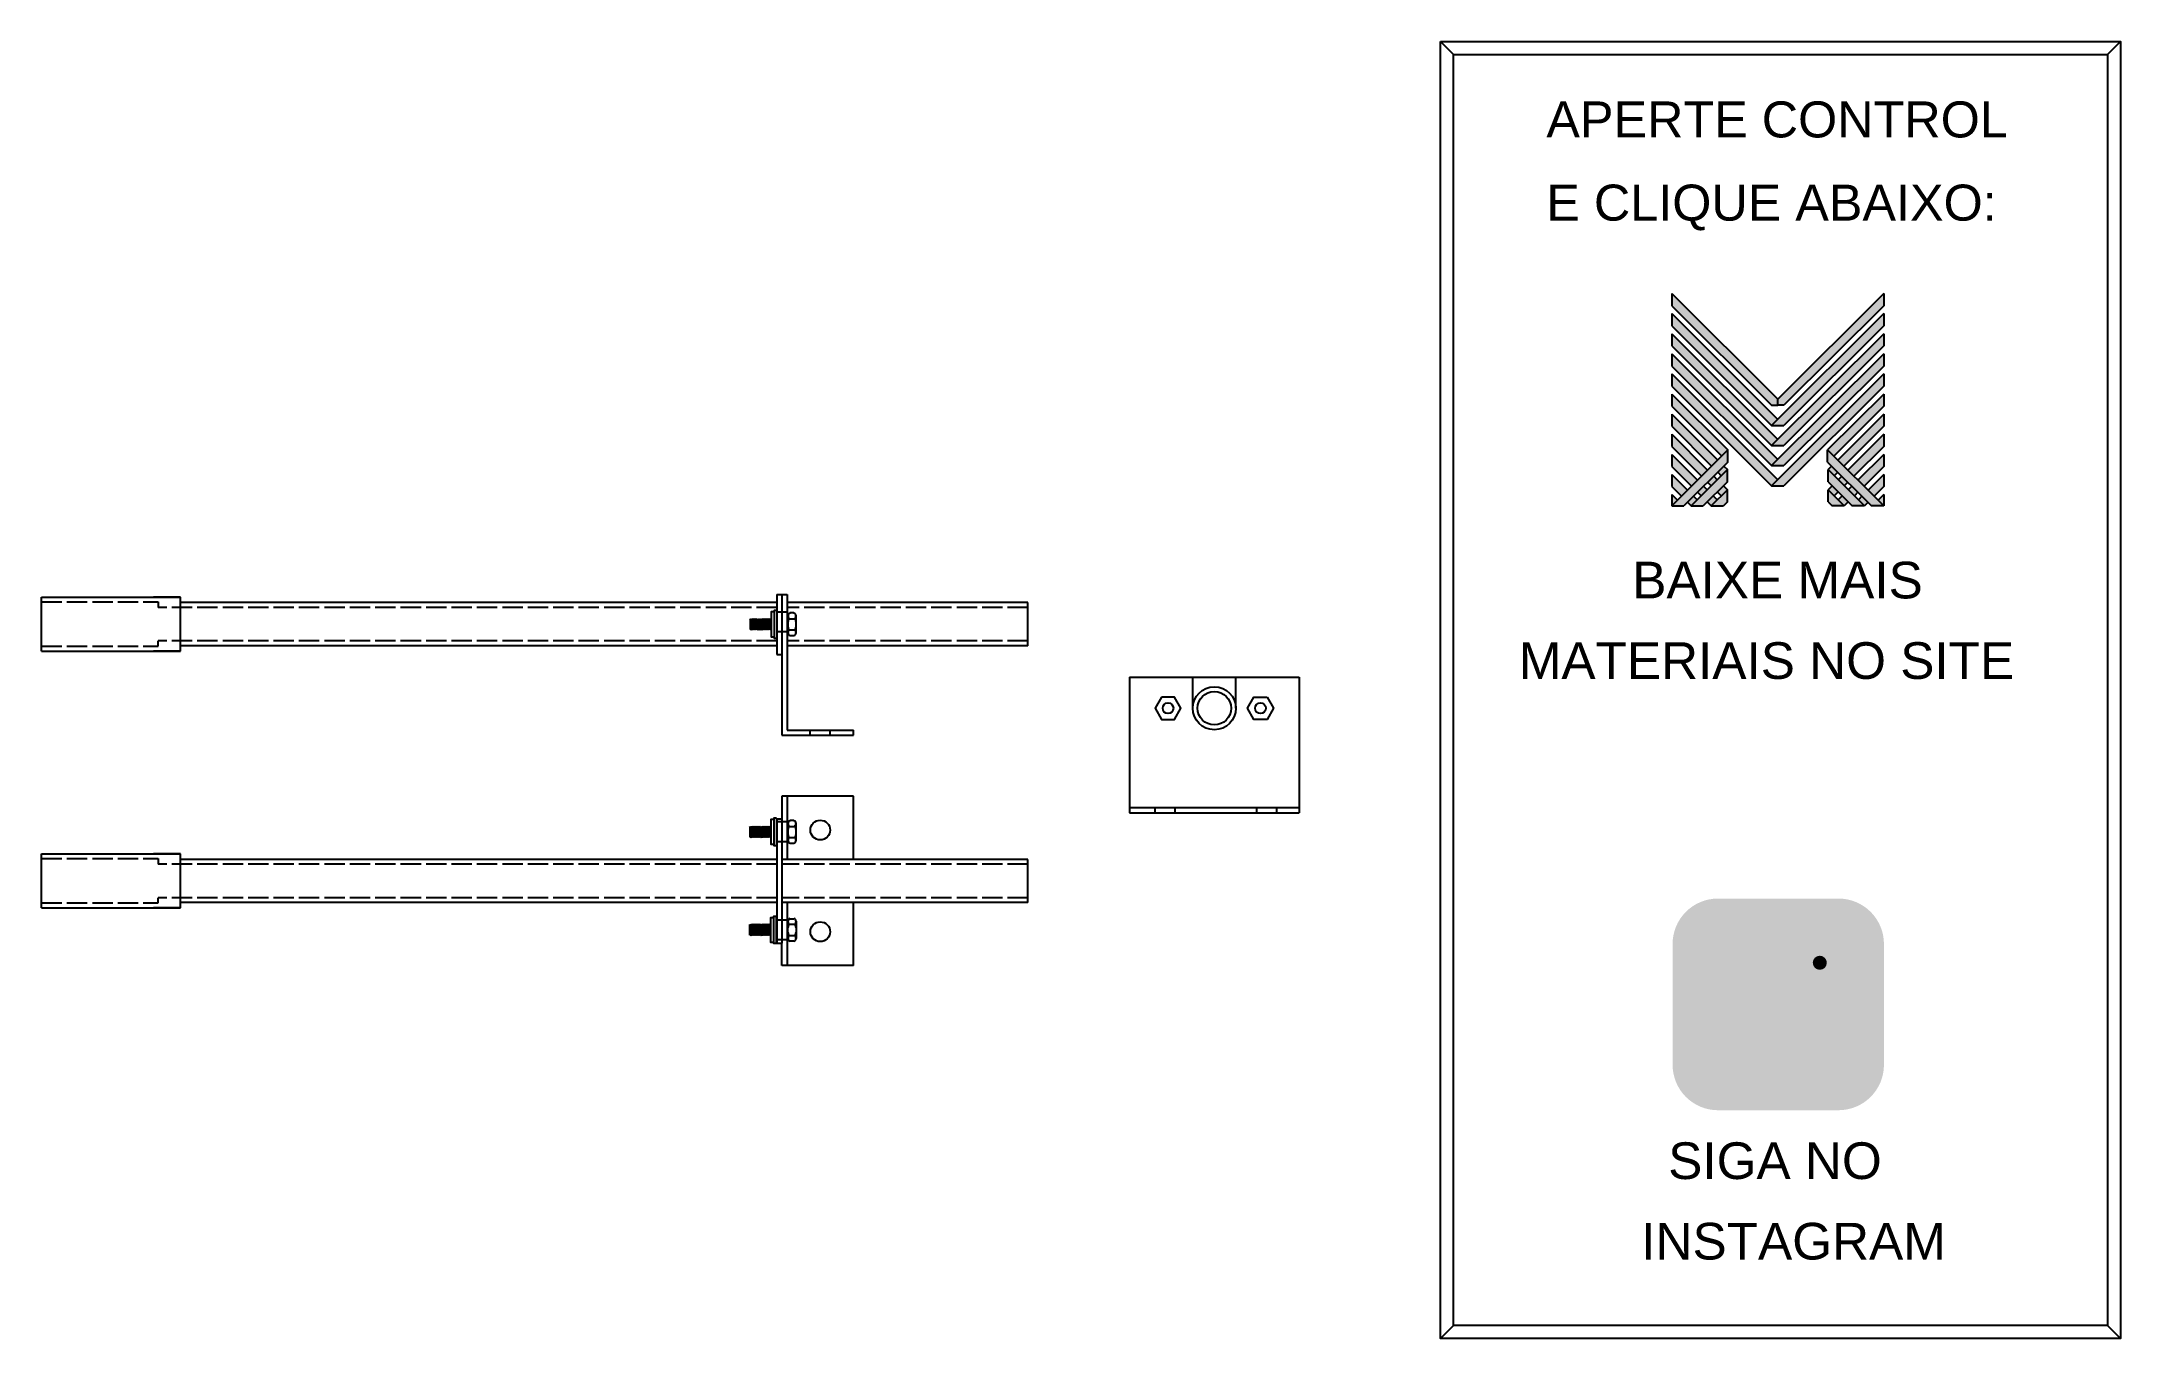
# Model space of a CAD drawing. Header units: millimetres. Extents: x 3768 to 4995, y 1952 to 2717.
import ezdxf

# ---------------------------------------------------------------- set-up
doc = ezdxf.new("R2010")
doc.units = ezdxf.units.MM
doc.linetypes.add('ACAD_ISO02W100', pattern=[15, 12, -3])
for name, color, linetype in [('BUCHA DE PASSAGEM', 20, 'Continuous'), ('logo01', 10, 'Continuous'), ('logo02', 250, 'Continuous'), ('PROLONGADOR DE EIXO', 60, 'Continuous')]:
    doc.layers.add(name, color=color, linetype=linetype)
doc.styles.get("Standard").update_dxf_attribs({"font": 'arial.ttf'})

# ---------------------------------------------------------------- blocks, each defined once
blk = doc.blocks.new('MESH')
at = {"layer": 'logo01'}
h = blk.add_hatch(color=256, dxfattribs=at)
h.dxf.hatch_style = 1
h.paths.add_polyline_path([(30046, 14087), (30046, 13835), (32119, 11769), (32248, 11769), (32248, 11893)])
h.paths.add_polyline_path([(30046, 13670), (30046, 13418), (32121, 11349), (32248, 11475)])
h.paths.add_polyline_path([(30046, 13253), (30046, 13001), (32121, 10932), (32248, 11058)])
h.paths.add_polyline_path([(30046, 12835), (30046, 12583), (32121, 10515), (32248, 10641)])
h.paths.add_polyline_path([(30046, 12418), (30046, 12166), (32121, 10097), (32248, 10223)])
h.paths.add_polyline_path([(30046, 12001), (30046, 11749), (31084, 10714), (31211, 10840)])
h.paths.add_polyline_path([(30046, 11583), (30046, 11331), (30875, 10505), (31001, 10631)])
h.paths.add_polyline_path([(30046, 11166), (30046, 10914), (30666, 10296), (30792, 10422)])
h.paths.add_polyline_path([(30046, 10749), (30046, 10497), (30456, 10088), (30583, 10214)])
h.paths.add_polyline_path([(30046, 10331), (30046, 10079), (30247, 9879), (30373, 10005)])
h.paths.add_polyline_path([(30164, 9796), (30046, 9914), (30046, 9679)])
h.paths.add_polyline_path([(30574, 9805), (30500, 9879), (30373, 9753), (30448, 9679)])
h.paths.add_polyline_path([(30784, 10013), (30709, 10088), (30583, 9962), (30657, 9887)])
h.paths.add_polyline_path([(30993, 9805), (30910, 9887), (30784, 9761), (30867, 9679)])
h.paths.add_polyline_path([(30993, 10222), (30918, 10296), (30792, 10170), (30867, 10096)])
h.paths.add_polyline_path([(31119, 10096), (30993, 9970), (31076, 9887), (31202, 10013)])
h.paths.add_polyline_path([(31202, 10431), (31128, 10505), (31001, 10379), (31076, 10305)], flags=17)
h.paths.add_polyline_path([(33284, 10840), (33284, 10588), (34196, 9679), (34449, 9679)])
h.paths.add_polyline_path([(33293, 10431), (33293, 10179), (33794, 9679), (34047, 9679)])
h.paths.add_polyline_path([(33293, 10013), (33293, 9761), (33376, 9679), (33628, 9679)], flags=17)
at = {"layer": 'logo02'}
h = blk.add_hatch(color=256, dxfattribs=at)
h.dxf.hatch_style = 1
h.paths.add_polyline_path([(34449, 13835), (34449, 14087), (32248, 11893), (32248, 11769), (32376, 11769)])
h.paths.add_polyline_path([(34449, 13418), (34449, 13670), (32121, 11349), (32374, 11349)])
h.paths.add_polyline_path([(34449, 13001), (34449, 13253), (32121, 10932), (32374, 10932)])
h.paths.add_polyline_path([(34449, 12583), (34449, 12835), (32121, 10515), (32374, 10515)])
h.paths.add_polyline_path([(34449, 12166), (34449, 12418), (32121, 10097), (32374, 10097)])
h.paths.add_polyline_path([(34449, 11749), (34449, 12001), (33284, 10840), (33411, 10714)], flags=17)
h.paths.add_polyline_path([(34449, 11331), (34449, 11583), (33494, 10631), (33620, 10505)], flags=17)
h.paths.add_polyline_path([(34449, 10914), (34449, 11166), (33703, 10422), (33829, 10296)], flags=17)
h.paths.add_polyline_path([(34449, 10497), (34449, 10749), (33912, 10214), (34039, 10088)])
h.paths.add_polyline_path([(34449, 10331), (34122, 10005), (34248, 9879), (34449, 10079)])
h.paths.add_polyline_path([(33577, 10296), (33502, 10222), (33628, 10096), (33703, 10170)])
h.paths.add_polyline_path([(33367, 10505), (33293, 10431), (33419, 10305), (33494, 10379)], flags=17)
h.paths.add_polyline_path([(33376, 10096), (33293, 10013), (33419, 9887), (33502, 9970)])
h.paths.add_polyline_path([(33786, 10088), (33711, 10013), (33838, 9887), (33912, 9962)])
h.paths.add_polyline_path([(33585, 9887), (33502, 9805), (33628, 9679), (33711, 9761)])
h.paths.add_polyline_path([(33995, 9879), (33921, 9805), (34047, 9679), (34122, 9753)])
h.paths.add_polyline_path([(34449, 9914), (34331, 9796), (34449, 9679)])
h.paths.add_polyline_path([(31202, 10013), (30867, 9679), (31119, 9679), (31202, 9761)], flags=17)
h.paths.add_polyline_path([(31202, 10179), (31202, 10431), (30448, 9679), (30701, 9679)])
h.paths.add_polyline_path([(31211, 10588), (31211, 10840), (30046, 9679), (30299, 9679)])
at = {"layer": 'logo01'}
for p, q in [((30046, 14087), (30046, 13835)), ((30046, 14087), (32248, 11893)), ((30046, 13835), (32119, 11769)), ((30046, 13670), (30046, 13418)), ((30046, 13670), (32248, 11475)), ((30046, 13418), (32121, 11349)), ((30046, 13253), (30046, 13001)), ((30046, 13253), (32248, 11058)), ((30046, 13001), (32121, 10932)), ((30046, 12835), (30046, 12583)), ((30046, 12835), (32248, 10641)), ((30046, 12583), (32121, 10515)), ((30046, 12418), (30046, 12166)), ((30046, 12418), (32248, 10223)), ((30046, 12166), (32121, 10097)), ((30046, 12001), (30046, 11749)), ((30046, 12001), (31211, 10840)), ((30046, 11749), (31084, 10714)), ((32119, 11769), (32248, 11769)), ((30046, 11583), (30046, 11331)), ((30046, 11583), (31001, 10631)), ((30046, 11331), (30875, 10505)), ((30046, 11166), (30046, 10914)), ((30046, 11166), (30792, 10422)), ((30046, 10914), (30666, 10296)), ((33284, 10840), (34449, 9679)), ((33284, 10588), (33284, 10840)), ((30046, 10749), (30046, 10497)), ((30046, 10749), (30583, 10214)), ((30046, 10497), (30456, 10088)), ((31001, 10379), (31076, 10305)), ((31128, 10505), (31202, 10431)), ((33284, 10588), (34196, 9679)), ((33293, 10431), (34047, 9679)), ((33293, 10179), (33293, 10431)), ((30046, 10331), (30046, 10079)), ((30046, 10331), (30373, 10005)), ((30046, 10079), (30247, 9879)), ((30583, 9962), (30657, 9887)), ((30709, 10088), (30784, 10013)), ((30792, 10170), (30867, 10096)), ((30918, 10296), (30993, 10222)), ((30993, 9970), (31076, 9887)), ((31119, 10096), (31202, 10013)), ((33293, 10179), (33794, 9679)), ((33293, 10013), (33628, 9679)), ((33293, 9761), (33293, 10013)), ((30046, 9914), (30046, 9679)), ((30046, 9914), (30164, 9796)), ((30373, 9753), (30448, 9679)), ((30500, 9879), (30574, 9805)), ((30784, 9761), (30867, 9679)), ((30910, 9887), (30993, 9805)), ((33293, 9761), (33376, 9679)), ((33628, 9679), (33376, 9679)), ((34047, 9679), (33794, 9679)), ((34449, 9679), (34196, 9679))]:
    blk.add_line(p, q, dxfattribs=at)
at = {"layer": 'logo02'}
for p, q in [((34449, 14087), (32248, 11893)), ((34449, 13835), (32376, 11769)), ((34449, 14087), (34449, 13835)), ((34449, 13670), (32121, 11349)), ((34449, 13418), (32374, 11349)), ((34449, 13670), (34449, 13418)), ((34449, 13253), (32121, 10932)), ((34449, 13001), (32374, 10932)), ((34449, 13253), (34449, 13001)), ((34449, 12835), (32121, 10515)), ((34449, 12583), (32374, 10515)), ((34449, 12835), (34449, 12583)), ((34449, 12418), (32121, 10097)), ((34449, 12166), (32374, 10097)), ((34449, 12418), (34449, 12166)), ((32248, 11769), (32248, 11893)), ((32376, 11769), (32248, 11769)), ((34449, 12001), (33284, 10840)), ((34449, 11749), (33411, 10714)), ((34449, 12001), (34449, 11749)), ((32121, 11349), (32374, 11349)), ((34449, 11583), (33494, 10631)), ((34449, 11331), (33620, 10505)), ((34449, 11583), (34449, 11331)), ((31211, 10840), (30046, 9679)), ((31211, 10588), (31211, 10840)), ((32121, 10932), (32374, 10932)), ((34449, 11166), (33703, 10422)), ((34449, 10914), (33829, 10296)), ((34449, 11166), (34449, 10914)), ((31211, 10588), (30299, 9679)), ((31202, 10431), (30448, 9679)), ((31202, 10179), (31202, 10431)), ((32121, 10515), (32374, 10515)), ((33367, 10505), (33293, 10431)), ((33494, 10379), (33419, 10305)), ((34449, 10749), (33912, 10214)), ((34449, 10497), (34039, 10088)), ((34449, 10749), (34449, 10497)), ((31202, 10179), (30701, 9679)), ((31202, 10013), (30867, 9679)), ((31202, 9761), (31202, 10013)), ((32121, 10097), (32374, 10097)), ((33376, 10096), (33293, 10013)), ((33502, 9970), (33419, 9887)), ((33577, 10296), (33502, 10222)), ((33703, 10170), (33628, 10096)), ((33786, 10088), (33711, 10013)), ((33912, 9962), (33838, 9887)), ((34449, 10331), (34122, 10005)), ((34449, 10079), (34248, 9879)), ((34449, 10331), (34449, 10079)), ((30046, 9679), (30299, 9679)), ((30448, 9679), (30701, 9679)), ((30867, 9679), (31119, 9679)), ((31202, 9761), (31119, 9679)), ((33585, 9887), (33502, 9805)), ((33711, 9761), (33628, 9679)), ((33995, 9879), (33921, 9805)), ((34122, 9753), (34047, 9679)), ((34449, 9914), (34331, 9796)), ((34449, 9914), (34449, 9679))]:
    blk.add_line(p, q, dxfattribs=at)

msp = doc.modelspace()

# ---------------------------------------------------------------- hatches: boundary and pattern name
at = {"layer": 'BUCHA DE PASSAGEM'}
h = msp.add_hatch(color=18, dxfattribs=at)
h.dxf.hatch_style = 1
h.paths.add_polyline_path([(4828.6, 2211.8), (4757.4, 2211.8, 0.414214), (4730.7, 2185), (4730.7, 2113.7, 0.414214), (4757.4, 2086.9), (4828.6, 2086.9, 0.414214), (4855.4, 2113.7), (4855.4, 2185, 0.414214)])
h.paths.add_polyline_path([(4775.7, 2194.5), (4810.3, 2194.5, -0.414214), (4838.1, 2166.8), (4838.1, 2132, -0.414214), (4810.3, 2104.3), (4775.7, 2104.3, -0.414214), (4748, 2132), (4748, 2166.8, -0.414214)], flags=16)
h.paths.add_polyline_path([(4775.7, 2186.2), (4810.3, 2186.2, -0.414214), (4829.8, 2166.8), (4829.8, 2132, -0.414214), (4810.3, 2112.5), (4775.7, 2112.5, -0.414214), (4756.2, 2132), (4756.2, 2166.8, -0.414214)], flags=0)
h.paths.add_polyline_path([(4814.3, 2149.4, -1), (4771.8, 2149.4, -1)], flags=0)
h.paths.add_polyline_path([(4806, 2149.4, -1), (4780.1, 2149.4, -1)], flags=0)
h.paths.add_polyline_path([(4821.7, 2173.9, -1), (4813.4, 2173.9, -1)], flags=0)
h.paths.add_polyline_path([(4810.3, 2186.2), (4775.7, 2186.2, 0.414214), (4756.2, 2166.8), (4756.2, 2132, 0.414214), (4775.7, 2112.5), (4810.3, 2112.5, 0.414214), (4829.8, 2132), (4829.8, 2166.8, 0.414214)], flags=0)
h.paths.add_polyline_path([(4780.1, 2149.4, 1), (4806, 2149.4, 1)], flags=0)
h = msp.add_hatch(color=0, dxfattribs=at)
h.dxf.hatch_style = 1
h.paths.add_polyline_path([(4775.7, 2194.5, 0.414214), (4748, 2166.8), (4748, 2132, 0.414214), (4775.7, 2104.3), (4810.3, 2104.3, 0.414214), (4838.1, 2132), (4838.1, 2166.8, 0.414214), (4810.3, 2194.5)])
h.paths.add_polyline_path([(4821.7, 2173.9, -1), (4813.4, 2173.9, -1)], flags=16)
h.paths.add_polyline_path([(4814.3, 2149.4, -1), (4771.8, 2149.4, -1)], flags=16)
h.paths.add_polyline_path([(4806, 2149.4, -1), (4780.1, 2149.4, -1)], flags=0)
h = msp.add_hatch(color=18, dxfattribs=at)
h.dxf.hatch_style = 1
h.paths.add_polyline_path([(4810.3, 2186.2), (4775.7, 2186.2, 0.414214), (4756.2, 2166.8), (4756.2, 2132, 0.414214), (4775.7, 2112.5), (4810.3, 2112.5, 0.414214), (4829.8, 2132), (4829.8, 2166.8, 0.414214)])
h.paths.add_polyline_path([(4814.3, 2149.4, -1), (4771.8, 2149.4, -1)], flags=16)
h.paths.add_polyline_path([(4806, 2149.4, -1), (4780.1, 2149.4, -1)], flags=0)
h.paths.add_polyline_path([(4813.4, 2173.9, -1), (4821.7, 2173.9, -1)], flags=16)
h.paths.add_polyline_path([(4806, 2149.4, 1), (4780.1, 2149.4, 1)], flags=0)
h = msp.add_hatch(color=0, dxfattribs=at)
h.dxf.hatch_style = 1
h.paths.add_polyline_path([(4821.7, 2173.9, 1), (4813.4, 2173.9, 1)])
h = msp.add_hatch(color=0, dxfattribs=at)
h.dxf.hatch_style = 1
h.paths.add_polyline_path([(4771.8, 2149.4, 1), (4814.3, 2149.4, 1)])
h.paths.add_polyline_path([(4806, 2149.4, -1), (4780.1, 2149.4, -1)], flags=16)
h = msp.add_hatch(color=18, dxfattribs=at)
h.dxf.hatch_style = 1
h.paths.add_polyline_path([(4780.1, 2149.4, 1), (4806, 2149.4, 1)])

# ---------------------------------------------------------------- linework, layer by layer
for p, q in [((4601.5, 2709.8), (4593.8, 2717.5)), ((4987.3, 2709.8), (4994.9, 2717.5)), ((4601.5, 1959.9), (4593.8, 1952.2)), ((4987.3, 1959.9), (4994.9, 1952.2))]:
    msp.add_line(p, q, dxfattribs=at)
for points in [[(4593.8, 2717.5), (4994.9, 2717.5), (4994.9, 1952.2), (4593.8, 1952.2)], [(4601.5, 2709.8), (4987.3, 2709.8), (4987.3, 1959.9), (4601.5, 1959.9)]]:
    msp.add_lwpolyline(points, close=True, dxfattribs=at)
at = {"layer": 'PROLONGADOR DE EIXO'}
for p, q in [((3768.3, 2357.8), (3768.3, 2389.7)), ((3768.3, 2389.7), (3850.3, 2389.7)), ((3850.3, 2389.7), (3834.4, 2389.7)), ((3850.3, 2357.8), (3850.3, 2389.7)), ((4202.2, 2386.4), (3850.3, 2386.4)), ((4200.5, 2381), (4200.5, 2366.3)), ((4202.2, 2391.2), (4205.2, 2391.2)), ((4202.2, 2391.2), (4202.2, 2355.9)), ((4208.3, 2380.7), (4202.2, 2380.7)), ((4205.2, 2391.2), (4208.3, 2391.2)), ((4205.2, 2391.2), (4205.2, 2308.2)), ((4208.3, 2391.2), (4208.3, 2311.2)), ((4350.3, 2386.4), (4208.3, 2386.4)), ((4350.3, 2361), (4350.3, 2386.4)), ((4186.7, 2376.5), (4186.5, 2376.8)), ((4186.7, 2376.5), (4186.5, 2372.3)), ((4186.7, 2370.8), (4186.5, 2370.5)), ((4186.7, 2376.5), (4187, 2376.9)), ((4187, 2376.9), (4186.7, 2370.8)), ((4186.7, 2370.8), (4187, 2370.4)), ((4187.3, 2376.5), (4187, 2376.9)), ((4187.3, 2376.5), (4187, 2370.4)), ((4187.3, 2370.8), (4187, 2370.4)), ((4187.3, 2376.5), (4187.6, 2376.9)), ((4187.6, 2376.9), (4187.3, 2370.8)), ((4187.3, 2370.8), (4187.6, 2370.4)), ((4187.9, 2376.5), (4187.6, 2376.9)), ((4187.9, 2376.5), (4187.6, 2370.4)), ((4187.9, 2370.8), (4187.6, 2370.4)), ((4187.9, 2376.5), (4188.2, 2376.9)), ((4188.2, 2376.9), (4187.9, 2370.8)), ((4187.9, 2370.8), (4188.2, 2370.4)), ((4188.5, 2376.5), (4188.2, 2376.9)), ((4188.5, 2376.5), (4188.2, 2370.4)), ((4188.5, 2370.8), (4188.2, 2370.4)), ((4188.5, 2376.5), (4188.8, 2376.9)), ((4188.8, 2376.9), (4188.5, 2370.8)), ((4188.5, 2370.8), (4188.8, 2370.4)), ((4189.1, 2376.5), (4188.8, 2376.9)), ((4189.1, 2376.5), (4188.8, 2370.4)), ((4189.1, 2370.8), (4188.8, 2370.4)), ((4189.1, 2376.5), (4189.4, 2376.9)), ((4189.4, 2376.9), (4189.1, 2370.8)), ((4189.1, 2370.8), (4189.4, 2370.4)), ((4189.7, 2376.5), (4189.4, 2376.9)), ((4189.7, 2376.5), (4189.4, 2370.4)), ((4189.7, 2370.8), (4189.4, 2370.4)), ((4189.7, 2376.5), (4190, 2376.9)), ((4190, 2376.9), (4189.7, 2370.8)), ((4189.7, 2370.8), (4190, 2370.4)), ((4190.3, 2376.5), (4190, 2376.9)), ((4190.3, 2376.5), (4190, 2370.4)), ((4190.3, 2370.8), (4190, 2370.4)), ((4190.3, 2376.5), (4190.7, 2376.9)), ((4190.7, 2376.9), (4190.3, 2370.8)), ((4190.3, 2370.8), (4190.7, 2370.4)), ((4191, 2376.5), (4190.7, 2376.9)), ((4191, 2376.5), (4190.7, 2370.4)), ((4191, 2370.8), (4190.7, 2370.4)), ((4191, 2376.5), (4191.3, 2376.9)), ((4191.3, 2376.9), (4191, 2370.8)), ((4191, 2370.8), (4191.3, 2370.4)), ((4191.6, 2376.5), (4191.3, 2376.9)), ((4191.6, 2376.5), (4191.3, 2370.4)), ((4191.6, 2370.8), (4191.3, 2370.4)), ((4191.6, 2376.5), (4191.9, 2376.9)), ((4191.9, 2376.9), (4191.6, 2370.8)), ((4191.6, 2370.8), (4191.9, 2370.4)), ((4192.2, 2376.5), (4191.9, 2376.9)), ((4192.2, 2376.5), (4191.9, 2370.4)), ((4192.2, 2370.8), (4191.9, 2370.4)), ((4192.2, 2376.5), (4192.5, 2376.9)), ((4192.5, 2376.9), (4192.2, 2370.8)), ((4192.2, 2370.8), (4192.5, 2370.4)), ((4192.8, 2376.5), (4192.5, 2376.9)), ((4192.8, 2376.5), (4192.5, 2370.4)), ((4192.8, 2370.8), (4192.5, 2370.4)), ((4192.8, 2376.5), (4193.1, 2376.9)), ((4193.1, 2376.9), (4192.8, 2370.8)), ((4192.8, 2370.8), (4193.1, 2370.4)), ((4193.4, 2376.5), (4193.1, 2376.9)), ((4193.4, 2376.5), (4193.1, 2370.4)), ((4193.4, 2370.8), (4193.1, 2370.4)), ((4193.4, 2376.5), (4193.7, 2376.9)), ((4193.7, 2376.9), (4193.4, 2370.8)), ((4193.4, 2370.8), (4193.7, 2370.4)), ((4194, 2376.5), (4193.7, 2376.9)), ((4194, 2376.5), (4193.7, 2370.4)), ((4194, 2370.8), (4193.7, 2370.4)), ((4194, 2376.5), (4194.3, 2376.9)), ((4194.3, 2376.9), (4194, 2370.8)), ((4194, 2370.8), (4194.3, 2370.4)), ((4194.6, 2376.5), (4194.3, 2376.9)), ((4194.6, 2376.5), (4194.3, 2370.4)), ((4194.6, 2370.8), (4194.3, 2370.4)), ((4194.6, 2376.5), (4194.9, 2376.9)), ((4194.9, 2376.9), (4194.6, 2370.8)), ((4194.6, 2370.8), (4194.9, 2370.4)), ((4195.2, 2376.5), (4194.9, 2376.9)), ((4195.2, 2376.5), (4194.9, 2370.4)), ((4195.2, 2370.8), (4194.9, 2370.4)), ((4195.2, 2376.5), (4195.5, 2376.9)), ((4195.5, 2376.9), (4195.2, 2370.8)), ((4195.2, 2370.8), (4195.5, 2370.4)), ((4195.8, 2376.5), (4195.5, 2376.9)), ((4195.8, 2376.5), (4195.5, 2370.4)), ((4195.8, 2370.8), (4195.5, 2370.4)), ((4195.8, 2376.5), (4196.1, 2376.9)), ((4196.1, 2376.9), (4195.8, 2370.8)), ((4195.8, 2370.8), (4196.1, 2370.4)), ((4196.4, 2376.5), (4196.1, 2376.9)), ((4196.4, 2376.5), (4196.1, 2370.4)), ((4196.4, 2370.8), (4196.1, 2370.4)), ((4196.4, 2376.5), (4196.7, 2376.9)), ((4196.7, 2376.9), (4196.4, 2370.8)), ((4196.4, 2370.8), (4196.7, 2370.4)), ((4197, 2376.5), (4196.7, 2376.9)), ((4197, 2376.5), (4196.7, 2370.4)), ((4197, 2370.8), (4196.7, 2370.4)), ((4197, 2376.5), (4197.3, 2376.9)), ((4197.3, 2376.9), (4197, 2370.8)), ((4197, 2370.8), (4197.3, 2370.4)), ((4197.6, 2376.5), (4197.3, 2376.9)), ((4197.6, 2376.5), (4197.3, 2370.4)), ((4197.6, 2370.8), (4197.3, 2370.4)), ((4197.6, 2376.5), (4197.9, 2376.9)), ((4197.9, 2376.9), (4197.6, 2370.8)), ((4197.6, 2370.8), (4197.9, 2370.4)), ((4198.2, 2376.5), (4197.9, 2376.9)), ((4198.2, 2376.5), (4197.9, 2370.4)), ((4198.2, 2370.8), (4197.9, 2370.4)), ((4198.5, 2376.9), (4198.2, 2376.5)), ((4198.5, 2376.9), (4198.2, 2370.8)), ((4198.2, 2370.8), (4198.9, 2370.8)), ((4198.5, 2376.5), (4198.9, 2376.5)), ((4208.3, 2369.1), (4202.2, 2369.1)), ((4209.4, 2376.9), (4212.7, 2376.9)), ((4209.4, 2370.4), (4212.7, 2370.4)), ((3768.3, 2357.8), (3850.3, 2357.8)), ((3850.3, 2357.8), (3834.4, 2357.8)), ((4202.2, 2361), (3850.3, 2361)), ((4202.2, 2355.9), (4205.2, 2355.9)), ((4350.3, 2361), (4208.3, 2361)), ((4410.3, 2342.4), (4510.3, 2342.4)), ((4410.3, 2342.4), (4410.3, 2262.4)), ((4447.6, 2324.1), (4447.6, 2342.4)), ((4473, 2324.1), (4473, 2342.4)), ((4510.3, 2342.4), (4510.3, 2262.4)), ((4205.2, 2308.2), (4247.3, 2308.2)), ((4208.3, 2311.2), (4247.3, 2311.2)), ((4221.7, 2311.2), (4221.7, 2308.2)), ((4233.4, 2311.2), (4233.4, 2308.2)), ((4247.3, 2308.2), (4247.3, 2311.2)), ((4247.3, 2272.2), (4205.2, 2272.2)), ((4205.2, 2272.2), (4205.2, 2258.9)), ((4208.3, 2272.2), (4208.3, 2234.9)), ((4247.3, 2234.9), (4247.3, 2272.2)), ((4200.3, 2258.5), (4200.3, 2243.8)), ((4201.9, 2259.3), (4201.9, 2243.1)), ((4208.3, 2257), (4201.9, 2257)), ((4202.2, 2258.9), (4202.2, 2185.5)), ((4202.2, 2258.9), (4205.2, 2258.9)), ((4205.2, 2258.9), (4205.2, 2185.5)), ((4410.3, 2265.5), (4510.3, 2265.5)), ((4410.3, 2262.4), (4510.3, 2262.4)), ((4425.2, 2265.5), (4425.2, 2262.4)), ((4436.9, 2265.5), (4436.9, 2262.4)), ((4485.2, 2265.5), (4485.2, 2262.4)), ((4496.9, 2265.5), (4496.9, 2262.4)), ((4186.5, 2254), (4186.3, 2254.3)), ((4186.5, 2254), (4186.3, 2249.8)), ((4186.5, 2248.2), (4186.3, 2248)), ((4186.5, 2254), (4186.8, 2254.4)), ((4186.8, 2254.4), (4186.5, 2248.2)), ((4186.5, 2248.2), (4186.8, 2247.9)), ((4187.1, 2254), (4186.8, 2254.4)), ((4187.1, 2254), (4186.8, 2247.9)), ((4187.1, 2248.2), (4186.8, 2247.9)), ((4187.1, 2254), (4187.4, 2254.4)), ((4187.4, 2254.4), (4187.1, 2248.2)), ((4187.1, 2248.2), (4187.4, 2247.9)), ((4187.7, 2254), (4187.4, 2254.4)), ((4187.7, 2254), (4187.4, 2247.9)), ((4187.7, 2248.2), (4187.4, 2247.9)), ((4187.7, 2254), (4188, 2254.4)), ((4188, 2254.4), (4187.7, 2248.2)), ((4187.7, 2248.2), (4188, 2247.9)), ((4188.3, 2254), (4188, 2254.4)), ((4188.3, 2254), (4188, 2247.9)), ((4188.3, 2248.2), (4188, 2247.9)), ((4188.3, 2254), (4188.6, 2254.4)), ((4188.6, 2254.4), (4188.3, 2248.2)), ((4188.3, 2248.2), (4188.6, 2247.9)), ((4188.9, 2254), (4188.6, 2254.4)), ((4188.9, 2254), (4188.6, 2247.9)), ((4188.9, 2248.2), (4188.6, 2247.9)), ((4188.9, 2254), (4189.2, 2254.4)), ((4189.2, 2254.4), (4188.9, 2248.2)), ((4188.9, 2248.2), (4189.2, 2247.9)), ((4189.5, 2254), (4189.2, 2254.4)), ((4189.5, 2254), (4189.2, 2247.9)), ((4189.5, 2248.2), (4189.2, 2247.9)), ((4189.5, 2254), (4189.8, 2254.4)), ((4189.8, 2254.4), (4189.5, 2248.2)), ((4189.5, 2248.2), (4189.8, 2247.9)), ((4190.1, 2254), (4189.8, 2254.4)), ((4190.1, 2254), (4189.8, 2247.9)), ((4190.1, 2248.2), (4189.8, 2247.9)), ((4190.1, 2254), (4190.4, 2254.4)), ((4190.4, 2254.4), (4190.1, 2248.2)), ((4190.1, 2248.2), (4190.4, 2247.9)), ((4190.7, 2254), (4190.4, 2254.4)), ((4190.7, 2254), (4190.4, 2247.9)), ((4190.7, 2248.2), (4190.4, 2247.9)), ((4190.7, 2254), (4191, 2254.4)), ((4191, 2254.4), (4190.7, 2248.2)), ((4190.7, 2248.2), (4191, 2247.9)), ((4191.3, 2254), (4191, 2254.4)), ((4191.3, 2254), (4191, 2247.9)), ((4191.3, 2248.2), (4191, 2247.9)), ((4191.3, 2254), (4191.6, 2254.4)), ((4191.6, 2254.4), (4191.3, 2248.2)), ((4191.3, 2248.2), (4191.6, 2247.9)), ((4191.9, 2254), (4191.6, 2254.4)), ((4191.9, 2254), (4191.6, 2247.9)), ((4191.9, 2248.2), (4191.6, 2247.9)), ((4191.9, 2254), (4192.2, 2254.4)), ((4192.2, 2254.4), (4191.9, 2248.2)), ((4191.9, 2248.2), (4192.2, 2247.9)), ((4192.6, 2254), (4192.2, 2254.4)), ((4192.6, 2254), (4192.2, 2247.9)), ((4192.6, 2248.2), (4192.2, 2247.9)), ((4192.6, 2254), (4192.9, 2254.4)), ((4192.9, 2254.4), (4192.6, 2248.2)), ((4192.6, 2248.2), (4192.9, 2247.9)), ((4193.2, 2254), (4192.9, 2254.4)), ((4193.2, 2254), (4192.9, 2247.9)), ((4193.2, 2248.2), (4192.9, 2247.9)), ((4193.2, 2254), (4193.5, 2254.4)), ((4193.5, 2254.4), (4193.2, 2248.2)), ((4193.2, 2248.2), (4193.5, 2247.9)), ((4193.8, 2254), (4193.5, 2254.4)), ((4193.8, 2254), (4193.5, 2247.9)), ((4193.8, 2248.2), (4193.5, 2247.9)), ((4193.8, 2254), (4194.1, 2254.4)), ((4194.1, 2254.4), (4193.8, 2248.2)), ((4193.8, 2248.2), (4194.1, 2247.9)), ((4194.4, 2254), (4194.1, 2254.4)), ((4194.4, 2254), (4194.1, 2247.9)), ((4194.4, 2248.2), (4194.1, 2247.9)), ((4194.4, 2254), (4194.7, 2254.4)), ((4194.7, 2254.4), (4194.4, 2248.2)), ((4194.4, 2248.2), (4194.7, 2247.9)), ((4195, 2254), (4194.7, 2254.4)), ((4195, 2254), (4194.7, 2247.9)), ((4195, 2248.2), (4194.7, 2247.9)), ((4195, 2254), (4195.3, 2254.4)), ((4195.3, 2254.4), (4195, 2248.2)), ((4195, 2248.2), (4195.3, 2247.9)), ((4195.6, 2254), (4195.3, 2254.4)), ((4195.6, 2254), (4195.3, 2247.9)), ((4195.6, 2248.2), (4195.3, 2247.9)), ((4195.6, 2254), (4195.9, 2254.4)), ((4195.9, 2254.4), (4195.6, 2248.2)), ((4195.6, 2248.2), (4195.9, 2247.9)), ((4196.2, 2254), (4195.9, 2254.4)), ((4196.2, 2254), (4195.9, 2247.9)), ((4196.2, 2248.2), (4195.9, 2247.9)), ((4196.2, 2254), (4196.5, 2254.4)), ((4196.5, 2254.4), (4196.2, 2248.2)), ((4196.2, 2248.2), (4196.5, 2247.9)), ((4196.8, 2254), (4196.5, 2254.4)), ((4196.8, 2254), (4196.5, 2247.9)), ((4196.8, 2248.2), (4196.5, 2247.9)), ((4196.8, 2254), (4197.1, 2254.4)), ((4197.1, 2254.4), (4196.8, 2248.2)), ((4196.8, 2248.2), (4197.1, 2247.9)), ((4197.4, 2254), (4197.1, 2254.4)), ((4197.4, 2254), (4197.1, 2247.9)), ((4197.4, 2248.2), (4197.1, 2247.9)), ((4197.4, 2254), (4197.7, 2254.4)), ((4197.7, 2254.4), (4197.4, 2248.2)), ((4197.4, 2248.2), (4197.7, 2247.9)), ((4198, 2254), (4197.7, 2254.4)), ((4198, 2254), (4197.7, 2247.9)), ((4198, 2248.2), (4197.7, 2247.9)), ((4198.3, 2254.4), (4198, 2254)), ((4198.3, 2254.4), (4198, 2248.2)), ((4198, 2248.2), (4198.7, 2248.2)), ((4198.3, 2254), (4198.7, 2254)), ((4208.3, 2245.3), (4202.2, 2245.3)), ((4209.4, 2254.4), (4212.7, 2254.4)), ((4209.4, 2247.9), (4212.7, 2247.9)), ((3768.3, 2206.4), (3768.3, 2238.2)), ((3768.3, 2238.2), (3850.3, 2238.2)), ((3850.3, 2238.2), (3834.4, 2238.2)), ((3850.3, 2206.4), (3850.3, 2238.2)), ((4202.2, 2234.9), (3850.3, 2234.9)), ((4350.3, 2234.9), (4205.2, 2234.9)), ((4350.3, 2209.5), (4350.3, 2234.9)), ((4202.2, 2209.5), (3850.3, 2209.5)), ((4350.3, 2209.5), (4205.2, 2209.5)), ((4208.3, 2209.5), (4208.3, 2172.2)), ((4247.3, 2172.2), (4247.3, 2209.5)), ((3768.3, 2206.4), (3850.3, 2206.4)), ((3850.3, 2206.4), (3834.4, 2206.4)), ((4186.5, 2196.2), (4186.3, 2196.4)), ((4186.5, 2196.2), (4186.8, 2196.6)), ((4186.8, 2190), (4186.5, 2196.2)), ((4187.1, 2196.2), (4186.8, 2196.6)), ((4187.1, 2190.4), (4186.8, 2196.6)), ((4187.1, 2196.2), (4187.4, 2196.6)), ((4187.4, 2190), (4187.1, 2196.2)), ((4187.7, 2196.2), (4187.4, 2196.6)), ((4187.7, 2190.4), (4187.4, 2196.6)), ((4187.7, 2196.2), (4188, 2196.6)), ((4188, 2190), (4187.7, 2196.2)), ((4188.3, 2196.2), (4188, 2196.6)), ((4188.3, 2190.4), (4188, 2196.6)), ((4188.3, 2196.2), (4188.6, 2196.6)), ((4188.6, 2190), (4188.3, 2196.2)), ((4188.9, 2196.2), (4188.6, 2196.6)), ((4188.9, 2190.4), (4188.6, 2196.6)), ((4188.9, 2196.2), (4189.2, 2196.6)), ((4189.2, 2190), (4188.9, 2196.2)), ((4189.5, 2196.2), (4189.2, 2196.6)), ((4189.5, 2190.4), (4189.2, 2196.6)), ((4189.5, 2196.2), (4189.8, 2196.6)), ((4189.8, 2190), (4189.5, 2196.2)), ((4190.1, 2196.2), (4189.8, 2196.6)), ((4190.1, 2190.4), (4189.8, 2196.6)), ((4190.1, 2196.2), (4190.4, 2196.6)), ((4190.4, 2190), (4190.1, 2196.2)), ((4190.7, 2196.2), (4190.4, 2196.6)), ((4190.7, 2190.4), (4190.4, 2196.6)), ((4190.7, 2196.2), (4191, 2196.6)), ((4191, 2190), (4190.7, 2196.2)), ((4191.3, 2196.2), (4191, 2196.6)), ((4191.3, 2190.4), (4191, 2196.6)), ((4191.3, 2196.2), (4191.6, 2196.6)), ((4191.6, 2190), (4191.3, 2196.2)), ((4191.9, 2196.2), (4191.6, 2196.6)), ((4191.9, 2190.4), (4191.6, 2196.6)), ((4191.9, 2196.2), (4192.2, 2196.6)), ((4192.2, 2190), (4191.9, 2196.2)), ((4192.6, 2196.2), (4192.2, 2196.6)), ((4192.6, 2190.4), (4192.2, 2196.6)), ((4192.6, 2196.2), (4192.9, 2196.6)), ((4192.9, 2190), (4192.6, 2196.2)), ((4193.2, 2196.2), (4192.9, 2196.6)), ((4193.2, 2190.4), (4192.9, 2196.6)), ((4193.2, 2196.2), (4193.5, 2196.6)), ((4193.5, 2190), (4193.2, 2196.2)), ((4193.8, 2196.2), (4193.5, 2196.6)), ((4193.8, 2190.4), (4193.5, 2196.6)), ((4193.8, 2196.2), (4194.1, 2196.6)), ((4194.1, 2190), (4193.8, 2196.2)), ((4194.4, 2196.2), (4194.1, 2196.6)), ((4194.4, 2190.4), (4194.1, 2196.6)), ((4194.4, 2196.2), (4194.7, 2196.6)), ((4194.7, 2190), (4194.4, 2196.2)), ((4195, 2196.2), (4194.7, 2196.6)), ((4195, 2190.4), (4194.7, 2196.6)), ((4195, 2196.2), (4195.3, 2196.6)), ((4195.3, 2190), (4195, 2196.2)), ((4195.6, 2196.2), (4195.3, 2196.6)), ((4195.6, 2190.4), (4195.3, 2196.6)), ((4195.6, 2196.2), (4195.9, 2196.6)), ((4195.9, 2190), (4195.6, 2196.2)), ((4196.2, 2196.2), (4195.9, 2196.6)), ((4196.2, 2190.4), (4195.9, 2196.6)), ((4196.2, 2196.2), (4196.5, 2196.6)), ((4196.5, 2190), (4196.2, 2196.2)), ((4196.8, 2196.2), (4196.5, 2196.6)), ((4196.8, 2190.4), (4196.5, 2196.6)), ((4196.8, 2196.2), (4197.1, 2196.6)), ((4197.1, 2190), (4196.8, 2196.2)), ((4197.4, 2196.2), (4197.1, 2196.6)), ((4197.4, 2190.4), (4197.1, 2196.6)), ((4197.4, 2196.2), (4197.7, 2196.6)), ((4197.7, 2190), (4197.4, 2196.2)), ((4198, 2196.2), (4197.7, 2196.6)), ((4198, 2190.4), (4197.7, 2196.6)), ((4198, 2196.2), (4198.7, 2196.2)), ((4198.3, 2190), (4198, 2196.2)), ((4200.3, 2185.9), (4200.3, 2200.6)), ((4201.9, 2185.2), (4201.9, 2201.4)), ((4208.3, 2199.1), (4202.2, 2199.1)), ((4209.4, 2196.6), (4212.7, 2196.6)), ((4186.5, 2190.4), (4186.3, 2194.6)), ((4186.5, 2190.4), (4186.3, 2190.1)), ((4186.5, 2190.4), (4186.8, 2190)), ((4187.1, 2190.4), (4186.8, 2190)), ((4187.1, 2190.4), (4187.4, 2190)), ((4187.7, 2190.4), (4187.4, 2190)), ((4187.7, 2190.4), (4188, 2190)), ((4188.3, 2190.4), (4188, 2190)), ((4188.3, 2190.4), (4188.6, 2190)), ((4188.9, 2190.4), (4188.6, 2190)), ((4188.9, 2190.4), (4189.2, 2190)), ((4189.5, 2190.4), (4189.2, 2190)), ((4189.5, 2190.4), (4189.8, 2190)), ((4190.1, 2190.4), (4189.8, 2190)), ((4190.1, 2190.4), (4190.4, 2190)), ((4190.7, 2190.4), (4190.4, 2190)), ((4190.7, 2190.4), (4191, 2190)), ((4191.3, 2190.4), (4191, 2190)), ((4191.3, 2190.4), (4191.6, 2190)), ((4191.9, 2190.4), (4191.6, 2190)), ((4191.9, 2190.4), (4192.2, 2190)), ((4192.6, 2190.4), (4192.2, 2190)), ((4192.6, 2190.4), (4192.9, 2190)), ((4193.2, 2190.4), (4192.9, 2190)), ((4193.2, 2190.4), (4193.5, 2190)), ((4193.8, 2190.4), (4193.5, 2190)), ((4193.8, 2190.4), (4194.1, 2190)), ((4194.4, 2190.4), (4194.1, 2190)), ((4194.4, 2190.4), (4194.7, 2190)), ((4195, 2190.4), (4194.7, 2190)), ((4195, 2190.4), (4195.3, 2190)), ((4195.6, 2190.4), (4195.3, 2190)), ((4195.6, 2190.4), (4195.9, 2190)), ((4196.2, 2190.4), (4195.9, 2190)), ((4196.2, 2190.4), (4196.5, 2190)), ((4196.8, 2190.4), (4196.5, 2190)), ((4196.8, 2190.4), (4197.1, 2190)), ((4197.4, 2190.4), (4197.1, 2190)), ((4197.4, 2190.4), (4197.7, 2190)), ((4198, 2190.4), (4197.7, 2190)), ((4198.3, 2190), (4198, 2190.4)), ((4198.3, 2190.4), (4198.7, 2190.4)), ((4208.3, 2187.4), (4201.9, 2187.4)), ((4202.2, 2185.5), (4205.2, 2185.5)), ((4202.2, 2185.5), (4205.2, 2185.5)), ((4205.2, 2172.2), (4205.2, 2185.5)), ((4209.4, 2190), (4212.7, 2190)), ((4247.3, 2172.2), (4205.2, 2172.2))]:
    msp.add_line(p, q, dxfattribs=at)
at = {"layer": 'PROLONGADOR DE EIXO', "linetype": 'ACAD_ISO02W100'}
for p, q in [((3768.3, 2386.9), (3837.2, 2386.9)), ((3837.2, 2386.9), (3837.2, 2383.6)), ((4202.2, 2383.6), (3837.2, 2383.6)), ((4350.3, 2383.6), (4208.3, 2383.6)), ((3768.3, 2360.7), (3837.2, 2360.7)), ((3837.2, 2360.7), (3837.2, 2363.8)), ((4202.2, 2363.8), (3837.2, 2363.8)), ((4350.3, 2363.8), (4208.3, 2363.8)), ((3768.3, 2235.4), (3837.2, 2235.4)), ((3837.2, 2235.4), (3837.2, 2232.1)), ((4202.2, 2232.1), (3837.2, 2232.1)), ((4350.3, 2232.1), (4205.2, 2232.1)), ((3768.3, 2209.2), (3837.2, 2209.2)), ((4202.2, 2212.3), (3837.2, 2212.3)), ((3837.2, 2209.2), (3837.2, 2212.3)), ((4350.3, 2212.3), (4205.2, 2212.3))]:
    msp.add_line(p, q, dxfattribs=at)
at = {"layer": 'PROLONGADOR DE EIXO'}
for points in [[(4200.5, 2381), (4198.9, 2381), (4198.9, 2366.3), (4200.5, 2366.3)], [(4202.2, 2381.7), (4200.6, 2381.7), (4200.6, 2365.5), (4202.2, 2365.5)], [(4212.2, 2380.3), (4209.9, 2380.3)], [(4186.5, 2376.8), (4186.5, 2370.5)], [(4208.7, 2378.7), (4208.7, 2368.6)], [(4213.5, 2368.6), (4213.5, 2378.7)], [(4209.9, 2367), (4212.2, 2367)], [(4200.3, 2258.5), (4198.7, 2258.5), (4198.7, 2243.8), (4200.3, 2243.8)], [(4201.9, 2259.3), (4200.4, 2259.3), (4200.4, 2243.1), (4201.9, 2243.1)], [(4212.2, 2257.8), (4209.9, 2257.8)], [(4186.3, 2254.3), (4186.3, 2248)], [(4208.7, 2256.2), (4208.7, 2246.1)], [(4213.5, 2246.1), (4213.5, 2256.2)], [(4209.9, 2244.5), (4212.2, 2244.5)], [(4186.3, 2190.1), (4186.3, 2196.4)], [(4200.3, 2185.9), (4198.7, 2185.9), (4198.7, 2200.6), (4200.3, 2200.6)], [(4201.9, 2185.2), (4200.4, 2185.2), (4200.4, 2201.4), (4201.9, 2201.4)], [(4208.7, 2188.2), (4208.7, 2198.4)], [(4209.9, 2199.9), (4212.2, 2199.9)], [(4213.5, 2198.4), (4213.5, 2188.2)], [(4212.2, 2186.7), (4209.9, 2186.7)]]:
    msp.add_lwpolyline(points, dxfattribs=at)
for points in [[(4429.2, 2330.7), (4425.3, 2324.1), (4429.2, 2317.5), (4436.8, 2317.5), (4440.6, 2324.1), (4436.8, 2330.7)], [(4491.4, 2330.7), (4495.2, 2324.1), (4491.4, 2317.5), (4483.7, 2317.5), (4479.9, 2324.1), (4483.7, 2330.7)]]:
    msp.add_lwpolyline(points, close=True, dxfattribs=at)
for centre, radius in [((4460.3, 2324.1), 12.7), ((4460.3, 2324.1), 9.87), ((4433, 2324.1), 3.15), ((4487.5, 2324.1), 3.15), ((4227.8, 2252.2), 5.83), ((4227.8, 2192.2), 5.83)]:
    msp.add_circle(centre, radius, dxfattribs=at)
for centre, radius, start, end in [((4210.3, 2378.7), 1.58, 102.0618, 180), ((4211.9, 2378.7), 1.58, 0, 77.9382), ((4211.5, 2378.8), 2.79, 181.2148, 222.1269), ((4211.5, 2375), 2.79, 137.8731, 178.7852), ((4211.5, 2372.2), 2.79, 181.2148, 222.1269), ((4211.5, 2368.5), 2.79, 137.8731, 178.7852), ((4210.3, 2368.6), 1.58, 180, 257.9382), ((4211.9, 2368.6), 1.58, 282.0618, 0), ((4210.7, 2378.8), 2.79, 317.8731, 358.7852), ((4210.7, 2375), 2.79, 1.2148, 42.1269), ((4210.7, 2372.2), 2.79, 317.8731, 358.7852), ((4210.7, 2368.5), 2.79, 1.2148, 42.1269), ((4210.3, 2256.2), 1.58, 102.0618, 180), ((4211.9, 2256.2), 1.58, 0, 77.9382), ((4211.5, 2256.3), 2.79, 181.2148, 222.1269), ((4211.5, 2252.5), 2.79, 137.8731, 178.7852), ((4211.5, 2249.7), 2.79, 181.2148, 222.1269), ((4211.5, 2246), 2.79, 137.8731, 178.7852), ((4210.3, 2246.1), 1.58, 180, 257.9382), ((4211.9, 2246.1), 1.58, 282.0618, 0), ((4210.7, 2256.3), 2.79, 317.8731, 358.7852), ((4210.7, 2252.5), 2.79, 1.2148, 42.1269), ((4210.7, 2249.7), 2.79, 317.8731, 358.7852), ((4210.7, 2246), 2.79, 1.2148, 42.1269), ((4210.3, 2198.4), 1.58, 102.0618, 180), ((4211.5, 2198.4), 2.79, 181.2148, 222.1269), ((4211.5, 2194.7), 2.79, 137.8731, 178.7852), ((4211.9, 2198.4), 1.58, 0, 77.9382), ((4210.7, 2198.4), 2.79, 317.8731, 358.7852), ((4210.7, 2194.7), 2.79, 1.2148, 42.1269), ((4211.5, 2191.9), 2.79, 181.2148, 222.1269), ((4211.5, 2188.1), 2.79, 137.8731, 178.7852), ((4210.3, 2188.2), 1.58, 180, 257.9382), ((4211.9, 2188.2), 1.58, 282.0618, 0), ((4210.7, 2191.9), 2.79, 317.8731, 358.7852), ((4210.7, 2188.1), 2.79, 1.2148, 42.1269)]:
    msp.add_arc(centre, radius, start, end, dxfattribs=at)

# ---------------------------------------------------------------- block references
at = {"xscale": 0.02842171870665473, "yscale": 0.02842171870665473, "zscale": 0.02842171870665473}
msp.add_blockref('MESH', (3876.2, 2168.4), dxfattribs=at)

# ---------------------------------------------------------------- texts
at = {"layer": 'BUCHA DE PASSAGEM'}
for s, height, p in [('APERTE CONTROL', 21.263, (4656.2, 2660.9)), ('E CLIQUE ABAIXO:', 21.263, (4656.2, 2611.8)), ('BAIXE MAIS', 21.65, (4706.9, 2388.9)), ('MATERIAIS NO SITE', 21.646, (4639.9, 2341.4)), ('SIGA NO', 21.65, (4728.1, 2046.3)), ('INSTAGRAM', 21.65, (4712.2, 1998.8))]:
    msp.add_text(s, height=height, dxfattribs=at).set_placement(p)

doc.saveas('drawing.dxf')
